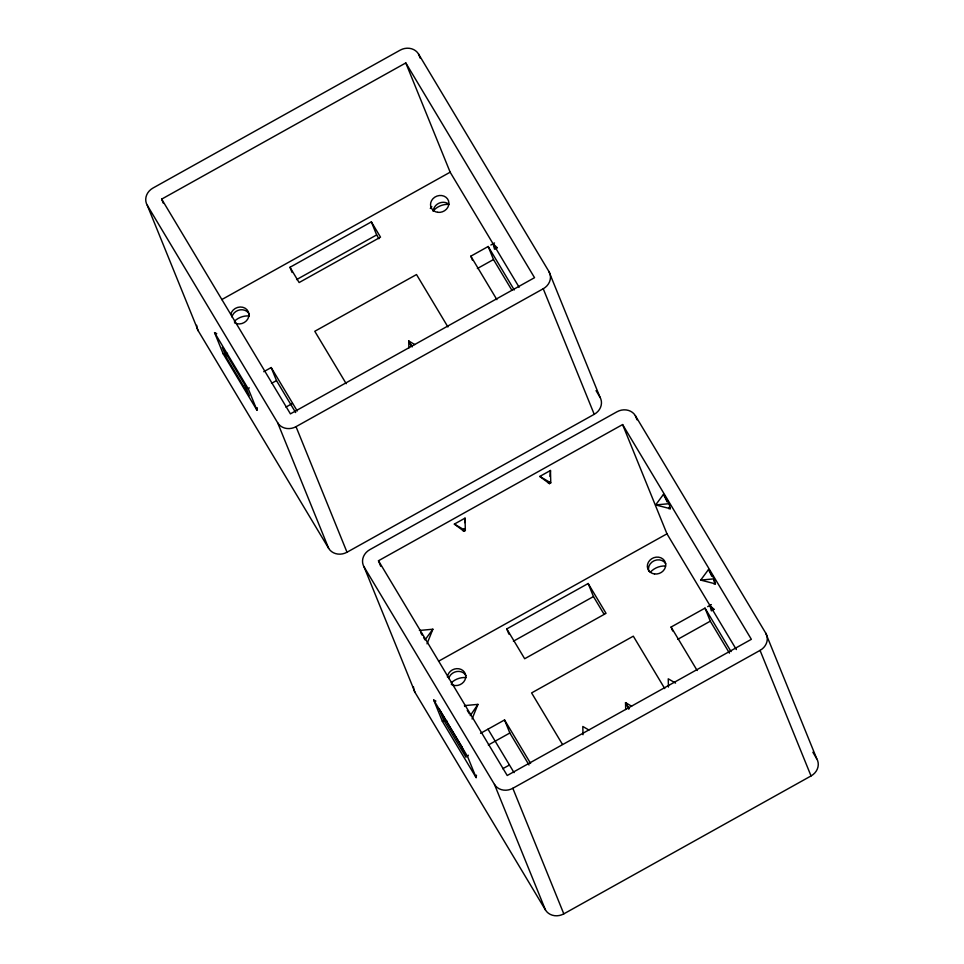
<?xml version="1.0" encoding="UTF-8"?>
<svg xmlns="http://www.w3.org/2000/svg" width="964" height="964" viewBox="0 0 964 964"><rect width="100%" height="100%" fill="white"/><g stroke="black" fill="none" stroke-linecap="round" stroke-linejoin="round"><path stroke-width="1.45" d="M464.021 531.297L454.357 524.091L465.034 518.138L465.335 530.501L464.021 531.297L464.118 528.573M464.648 522.609L465.034 518.138M549.444 483.639L539.792 476.433L550.468 470.48L550.769 482.844L549.444 483.639L549.48 481.651M549.95 476.445L550.468 470.48M216.743 333.652L214.574 332.64L223.178 353.836L256.966 410.194L257.316 407.772M435.897 701.069L433.728 700.057L442.331 721.241L476.12 777.599L476.469 775.189M427.016 643.819L432.872 629.215L419.388 630.48M472.071 718.975L477.939 704.371L464.443 705.624L464.829 706.467M256.966 410.194L248.363 389.01L249.206 387.805M476.12 777.599L467.516 756.415L468.359 755.21M432.872 629.215L425.016 639.867L423.606 637.517M477.939 704.371L470.227 715.649M655.641 504.943L663.509 494.291L669.136 503.69L670.366 508.703L655.641 504.943L669.136 503.69M669.016 508.835L669.402 506.919M700.695 580.099L708.564 569.447L714.191 578.834L715.421 583.859L700.695 580.099L714.191 578.834M714.071 583.979L714.854 582.919L713.673 580.388M161.663 199.126L405.796 62.937L534.538 277.68L290.417 413.869L161.663 199.126L163.35 203.271M221.78 299.587L450.152 172.195L405.796 62.937M289.983 267.281L371.357 221.889L380.515 237.156L299.129 282.548L289.983 267.281L292.104 272.499M296.587 279.596L376.647 234.927L371.357 221.889M263.75 371.706L271.185 367.549L297.249 411.013M472.42 260.099L470.83 256.183L488.194 246.495L514.246 289.959M490.857 245.013L494.52 242.964M271.523 383.359L276.487 380.599L271.185 367.549M477.361 268.534L493.484 259.545L488.194 246.495M285.922 407.097L292.441 403.458M147.287 205.32L277.668 422.798A13.785 12.291 -22.1 0 0 296.02 426.666L543.238 288.754A13.785 12.291 -22.1 0 0 548.914 271.487L418.533 54.008A13.785 12.291 -22.1 0 0 400.193 50.14L152.963 188.052A13.785 12.291 -22.1 0 0 147.287 205.32L198.271 330.881L328.652 548.359A13.785 12.291 -22.1 0 0 347.004 552.227L594.222 414.315A13.785 12.291 -22.1 0 0 599.909 397.048L548.914 271.487M378.478 560.747L622.599 424.57L751.354 639.313L507.221 775.502L378.478 560.747L380.72 566.29M462.913 530.658L463.985 530.055M548.347 483L549.42 482.398M438.584 661.22L666.968 533.827L622.599 424.57M506.787 628.914L588.161 583.509L606.043 613.345L524.669 658.737L506.787 628.914L508.908 634.131M513.402 641.217L593.463 596.559L588.161 583.509M480.554 733.327L504.546 719.951L530.598 763.416M672.679 630.962L671.089 627.046L704.997 608.127L731.049 651.592M707.672 606.645L711.336 604.597M488.338 744.991L509.848 733.001L504.546 719.951M677.668 639.385L710.299 621.178L704.997 608.127M502.738 768.73L509.257 765.091M364.091 566.952L494.472 784.431A13.785 12.291 -22.1 0 0 512.824 788.287L760.054 650.387A13.785 12.291 -22.1 0 0 765.729 633.119L635.348 415.641A13.785 12.291 -22.1 0 0 616.996 411.773L369.778 549.685A13.785 12.291 -22.1 0 0 364.091 566.952L415.086 692.514L545.467 909.992A13.785 12.291 -22.1 0 0 563.807 913.86L811.037 775.948A13.785 12.291 -22.1 0 0 816.713 758.68L765.729 633.119M223.178 353.836L227.516 353.306M442.331 721.241L446.778 720.711M414.821 344.57L408.724 341.003L408.881 347.884M539.792 476.433L550.769 482.844M454.357 524.091L465.335 530.501M675.559 683.078L668.245 678.813L668.438 687.055M631.625 706.202L625.528 702.636L625.696 709.504M588.908 730.025L582.81 726.47L583.015 734.713M669.799 507.763L670.366 508.703M714.854 582.919L715.421 583.859M596.041 390.613L599.909 397.048M812.857 752.245L816.713 758.68M450.152 172.195L519.126 287.236M666.968 533.827L736.351 649.555M493.484 259.545L511.884 290.224M710.299 621.178L729.459 653.134M470.83 256.183L496.882 299.647M671.089 627.046L697.153 670.51M447.923 326.953L416.508 274.547L314.782 331.291L346.209 383.696M664.738 688.585L633.312 636.18L531.598 692.923L562.253 744.051M376.647 234.927L378.936 238.747M593.463 596.559L604.067 614.261M412.243 346.871L408.724 341.003L411.339 346.245M629.046 708.504L625.528 702.636L628.805 709.191M509.848 733.001L528.995 764.958M488.001 729.182L514.053 772.646M276.487 380.599L295.647 412.556M420.786 632.818L422.196 635.168M467.251 710.323L469.372 713.842M214.574 332.64L248.363 389.01M433.728 700.057L467.516 756.415M708.564 569.447L709.745 571.965M710.143 572.809L710.528 573.652M710.926 574.496L711.709 576.183M663.509 494.291L665.076 497.665M665.473 498.509L666.257 500.183M666.654 501.027L667.04 501.87M760.054 650.387L811.037 775.948M635.348 415.641L637.047 419.822M543.238 288.754L594.222 414.315M418.533 54.008L420.232 58.202M512.824 788.287L563.807 913.86M494.472 784.431L545.467 909.992M296.02 426.666L347.004 552.227M277.668 422.798L328.652 548.359M198.271 330.881A13.785 12.291 -22.1 0 1 196.704 325.29M433.318 210.694A9.339 8.327 -22.1 0 1 439.09 203.151A9.339 8.327 -22.1 0 1 448.609 203.994M430.306 208.465A17.509 15.617 -22.1 0 1 431.812 206.561M433.065 211.104A17.509 15.617 -22.1 0 1 448.947 204.392M231.902 316.963A9.339 8.327 -22.1 0 1 240.012 309.866A9.339 8.327 -22.1 0 1 249.29 314.204M234.385 321.265A17.509 15.617 -22.1 0 1 249.375 315.963M230.733 314.493A9.339 8.327 -22.1 0 1 242.771 307.275A9.339 8.327 -22.1 0 1 247.953 318.71A9.339 8.327 -22.1 0 1 234.493 322.807M415.086 692.514A13.785 12.291 -22.1 0 1 413.52 686.91M448.718 678.596A9.339 8.327 -22.1 0 1 456.828 671.498A9.339 8.327 -22.1 0 1 466.094 675.836M451.2 682.886A17.509 15.617 -22.1 0 1 466.19 677.584M447.404 676.993A9.339 8.327 -22.1 0 1 458.972 668.787A9.339 8.327 -22.1 0 1 464.901 680.078A9.339 8.327 -22.1 0 1 451.309 684.428M650.194 572.339A17.509 15.617 -22.1 0 1 665.606 566.001M648.784 571.218A9.339 8.327 -22.1 0 1 654.243 560.699A9.339 8.327 -22.1 0 1 665.787 563.759M497.219 247.724L494.556 249.218L493.074 243.772L497.219 247.724M714.035 609.356L711.36 610.851L709.878 605.404L714.035 609.356M244.82 384.757L222.286 347.173L226.721 358.09L249.242 395.662L244.82 384.757M461.623 746.377L439.102 708.805L443.524 719.722L466.058 757.294L461.623 746.377M437.704 212.321A9.339 8.327 -22.1 0 0 448.501 200.777A9.339 8.327 -22.1 0 0 432.957 198.705A9.339 8.327 -22.1 0 0 437.704 212.321M654.508 573.954A9.339 8.327 -22.1 0 0 665.317 562.398A9.339 8.327 -22.1 0 0 649.772 560.337A9.339 8.327 -22.1 0 0 654.508 573.954"/></g></svg>
